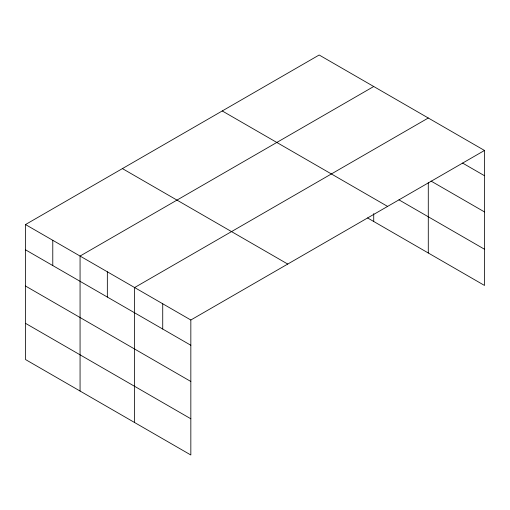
<?xml version="1.0" encoding="UTF-8"?>
<svg xmlns="http://www.w3.org/2000/svg" width="510" height="510" viewBox="0 0 510 510"><rect width="100%" height="100%" fill="white"/><g stroke="black" fill="none" stroke-linecap="round" stroke-linejoin="round"><path stroke-width="0.76" d="M484.5 150.463L319.164 55.003L25.5 224.553L25.5 359.537L190.836 454.996L190.836 320.006L484.5 150.463L484.5 285.447L367.589 217.948M373.722 86.509L80.064 256.052L80.064 391.042M428.285 118.008L134.621 287.551L134.621 422.541M462.564 163.06L484.5 175.72M431.026 181.063L484.5 211.93M398.96 199.85L484.5 249.237M222.252 110.957L387.594 206.41M122.406 168.6L287.748 264.059M25.5 224.553L190.836 320.006M25.5 249.811L190.836 345.27M25.5 286.021L190.836 381.48M25.5 323.327L190.836 418.786M428.285 182.65L428.285 252.992M373.722 213.62L373.722 221.493M162.728 303.781L162.728 329.039M107.342 271.798L107.342 297.062M52.779 240.299L52.779 265.563"/></g></svg>
